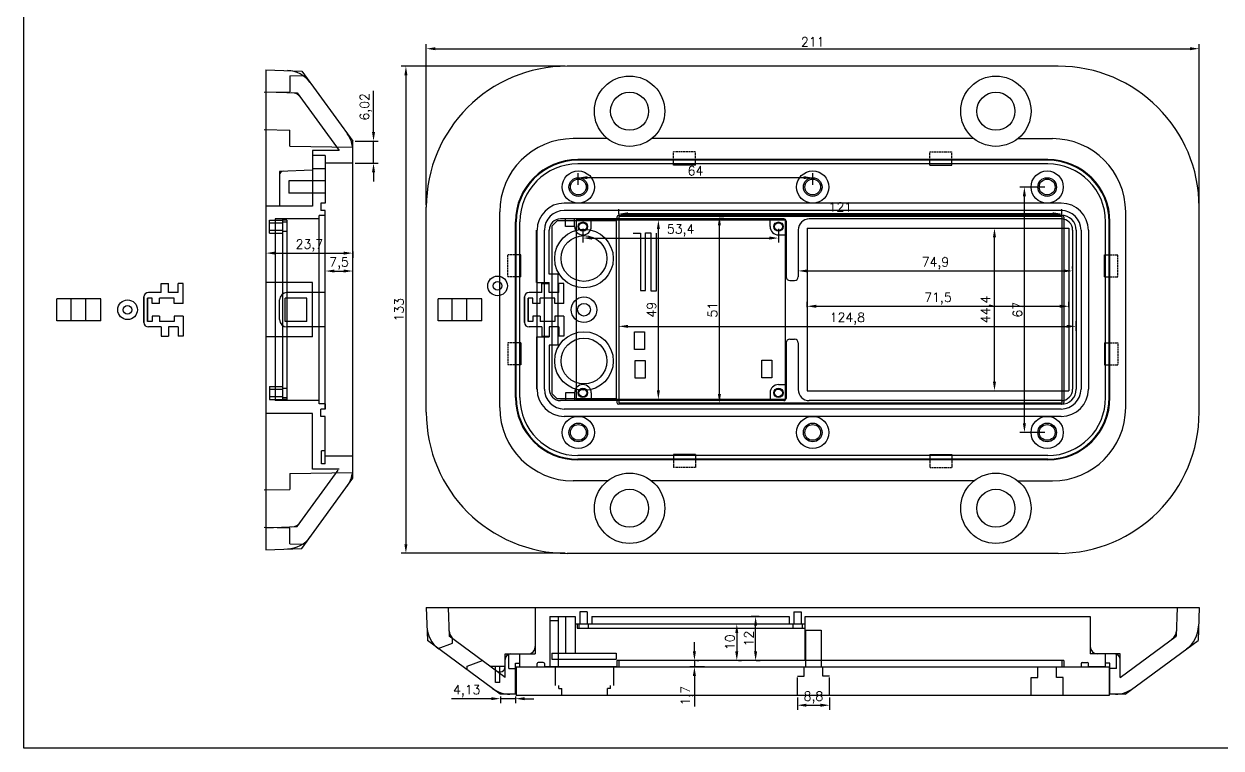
# Model space of a CAD drawing. Extents: x 98 to 714, y 67 to 1404.
# Drawn here: x 113.9 to 440.7, y 399.2 to 596.9 of the extents above; entities that cross this region are included whole.
import ezdxf

# ---------------------------------------------------------------- set-up
doc = ezdxf.new("R2010")
doc.units = 0
doc.layers.get('0').update_dxf_attribs({"linetype": 'CONTINUOUS'})
doc.layers.get('DEFPOINTS').update_dxf_attribs({"linetype": 'CONTINUOUS'})
doc.styles.get("Standard").update_dxf_attribs({"font": 'txt.shx', "bigfont": 'whgtxt.shx'})
doc.dimstyles.new('ISO-25', dxfattribs={"dimtxt": 2.5, "dimasz": 2.5, "dimexe": 1.25, "dimexo": 0.625, "dimtad": 1, "dimtxsty": 'STANDARD', "dimcen": 2.5, "dimazin": 3, "dimtfac": 1, "dimtmove": 0, "dimatfit": 3})

# ---------------------------------------------------------------- blocks, each defined once
blk = doc.blocks.new('*D19')
at = {"color": 0}
for p, q in [((287.44, 543.36), (288.34, 543.36)), ((287.09, 496.86), (287.09, 540.86)), ((287.44, 494.36), (288.34, 494.36))]:
    blk.add_line(p, q, dxfattribs=at)
for points in [[(286.68, 540.86), (287.51, 540.86), (287.09, 543.36)], [(286.68, 496.86), (287.51, 496.86), (287.09, 494.36)]]:
    blk.add_solid(points, dxfattribs=at)
at = {"layer": 'DEFPOINTS', "color": 0}
for p in [(286.81, 543.36), (287.09, 543.36), (286.81, 494.36)]:
    blk.add_point(p, dxfattribs=at)
at = {"color": 0, "insert": (285.22, 518.86), "char_height": 2.5, "attachment_point": 5, "rotation": 90}
blk.add_mtext('49', dxfattribs=at)
blk = doc.blocks.new('*D21')
at = {"color": 0}
for p, q in [((327.68, 519.55), (327.68, 521.05)), ((330.18, 519.8), (396.68, 519.8)), ((399.18, 519.55), (399.18, 521.05))]:
    blk.add_line(p, q, dxfattribs=at)
for points in [[(330.18, 520.22), (330.18, 519.39), (327.68, 519.8)], [(396.68, 520.22), (396.68, 519.39), (399.18, 519.8)]]:
    blk.add_solid(points, dxfattribs=at)
at = {"layer": 'DEFPOINTS', "color": 0}
for p in [(399.18, 519.8), (327.68, 518.93), (399.18, 518.93)]:
    blk.add_point(p, dxfattribs=at)
at = {"color": 0, "insert": (363.43, 521.89), "char_height": 2.5, "attachment_point": 5}
blk.add_mtext('71,5', dxfattribs=at)
blk = doc.blocks.new('*D22')
at = {"color": 0}
for p, q in [((379, 541.13), (380.09, 541.13)), ((378.84, 499.23), (378.84, 538.63)), ((379, 496.73), (380.09, 496.73))]:
    blk.add_line(p, q, dxfattribs=at)
for points in [[(378.43, 538.63), (379.26, 538.63), (378.84, 541.13)], [(378.43, 499.23), (379.26, 499.23), (378.84, 496.73)]]:
    blk.add_solid(points, dxfattribs=at)
at = {"layer": 'DEFPOINTS', "color": 0}
for p in [(378.38, 541.13), (378.84, 541.13), (378.38, 496.73)]:
    blk.add_point(p, dxfattribs=at)
at = {"color": 0, "insert": (376.76, 518.93), "char_height": 2.5, "attachment_point": 5, "rotation": 90}
blk.add_mtext('44,4', dxfattribs=at)
blk = doc.blocks.new('*D23')
at = {"color": 0}
for p, q in [((392.61, 552.36), (385.77, 552.36)), ((387.02, 487.86), (387.02, 549.86)), ((392.61, 485.36), (385.77, 485.36))]:
    blk.add_line(p, q, dxfattribs=at)
for points in [[(386.6, 549.86), (387.44, 549.86), (387.02, 552.36)], [(386.6, 487.86), (387.44, 487.86), (387.02, 485.36)]]:
    blk.add_solid(points, dxfattribs=at)
at = {"layer": 'DEFPOINTS', "color": 0}
for p in [(387.02, 552.36), (393.23, 552.36), (393.23, 485.36)]:
    blk.add_point(p, dxfattribs=at)
at = {"color": 0, "insert": (385.14, 518.86), "char_height": 2.5, "attachment_point": 5, "rotation": 90}
blk.add_mtext('67', dxfattribs=at)
blk = doc.blocks.new('*D24')
at = {"color": 0}
for p, q in [((266.48, 540.93), (266.48, 537.18)), ((319.88, 540.93), (319.88, 537.18)), ((268.98, 538.43), (317.38, 538.43))]:
    blk.add_line(p, q, dxfattribs=at)
for points in [[(268.98, 538.85), (268.98, 538.01), (266.48, 538.43)], [(317.38, 538.85), (317.38, 538.01), (319.88, 538.43)]]:
    blk.add_solid(points, dxfattribs=at)
at = {"layer": 'DEFPOINTS', "color": 0}
for p in [(266.48, 541.56), (319.88, 541.56), (319.88, 538.43)]:
    blk.add_point(p, dxfattribs=at)
at = {"color": 0, "insert": (293.18, 540.51), "char_height": 2.5, "attachment_point": 5}
blk.add_mtext('53,4', dxfattribs=at)
blk = doc.blocks.new('*D25')
at = {"color": 0}
for p, q in [((265.23, 552.98), (265.23, 556.17)), ((329.23, 552.98), (329.23, 556.17)), ((267.73, 554.92), (326.73, 554.92))]:
    blk.add_line(p, q, dxfattribs=at)
for points in [[(267.73, 555.34), (267.73, 554.51), (265.23, 554.92)], [(326.73, 555.34), (326.73, 554.51), (329.23, 554.92)]]:
    blk.add_solid(points, dxfattribs=at)
at = {"layer": 'DEFPOINTS', "color": 0}
for p in [(265.23, 552.36), (329.23, 554.92), (329.23, 552.36)]:
    blk.add_point(p, dxfattribs=at)
at = {"color": 0, "insert": (297.23, 556.8), "char_height": 2.5, "attachment_point": 5}
blk.add_mtext('64', dxfattribs=at)
blk = doc.blocks.new('*D26')
at = {"color": 0}
for p, q in [((327.78, 529.46), (397.68, 529.46)), ((400.18, 530.08), (400.18, 530.71)), ((325.28, 528.83), (325.28, 528.21))]:
    blk.add_line(p, q, dxfattribs=at)
for points in [[(327.78, 529.87), (327.78, 529.04), (325.28, 529.46)], [(397.68, 529.87), (397.68, 529.04), (400.18, 529.46)]]:
    blk.add_solid(points, dxfattribs=at)
at = {"layer": 'DEFPOINTS', "color": 0}
for p in [(325.28, 529.46), (400.18, 529.46), (400.18, 529.46)]:
    blk.add_point(p, dxfattribs=at)
at = {"color": 0, "insert": (362.73, 531.54), "char_height": 2.5, "attachment_point": 5}
blk.add_mtext('74,9', dxfattribs=at)
blk = doc.blocks.new('*D27')
at = {"color": 0}
for p, q in [((179.97, 534.75), (179.97, 533.07)), ((182.47, 534.32), (201.17, 534.32)), ((203.67, 534.75), (203.67, 533.07))]:
    blk.add_line(p, q, dxfattribs=at)
for points in [[(182.47, 534.73), (182.47, 533.9), (179.97, 534.32)], [(201.17, 534.73), (201.17, 533.9), (203.67, 534.32)]]:
    blk.add_solid(points, dxfattribs=at)
at = {"layer": 'DEFPOINTS', "color": 0}
for p in [(179.97, 535.37), (203.67, 535.37), (203.67, 534.32)]:
    blk.add_point(p, dxfattribs=at)
at = {"color": 0, "insert": (191.82, 536.4), "char_height": 2.5, "attachment_point": 5}
blk.add_mtext('23,7', dxfattribs=at)
blk = doc.blocks.new('*D28')
at = {"color": 0}
for p, q in [((196.17, 530.05), (196.17, 530.68)), ((203.67, 530.05), (203.67, 530.68)), ((198.67, 529.43), (201.17, 529.43))]:
    blk.add_line(p, q, dxfattribs=at)
for points in [[(198.67, 529.84), (198.67, 529.01), (196.17, 529.43)], [(201.17, 529.84), (201.17, 529.01), (203.67, 529.43)]]:
    blk.add_solid(points, dxfattribs=at)
at = {"layer": 'DEFPOINTS', "color": 0}
for p in [(196.17, 529.43), (203.67, 529.43), (203.67, 529.43)]:
    blk.add_point(p, dxfattribs=at)
at = {"color": 0, "insert": (199.92, 531.51), "char_height": 2.5, "attachment_point": 5}
blk.add_mtext('7,5', dxfattribs=at)
blk = doc.blocks.new('*D30')
at = {"color": 0}
for p, q in [((209.33, 567.38), (209.33, 578.63)), ((204.29, 564.88), (210.58, 564.88)), ((209.33, 558.86), (209.33, 564.88)), ((204.29, 558.86), (210.58, 558.86)), ((209.33, 556.36), (209.33, 553.86))]:
    blk.add_line(p, q, dxfattribs=at)
for points in [[(208.91, 567.38), (209.75, 567.38), (209.33, 564.88)], [(208.91, 556.36), (209.75, 556.36), (209.33, 558.86)]]:
    blk.add_solid(points, dxfattribs=at)
at = {"layer": 'DEFPOINTS', "color": 0}
for p in [(203.67, 564.88), (209.33, 564.88), (203.67, 558.86)]:
    blk.add_point(p, dxfattribs=at)
at = {"color": 0, "insert": (207.25, 574.25), "char_height": 2.5, "attachment_point": 5, "rotation": 90}
blk.add_mtext('6,02', dxfattribs=at)
blk = doc.blocks.new('*D31')
at = {"color": 0}
for p, q in [((309.01, 433.09), (309.75, 433.09)), ((308.5, 430.59), (308.5, 425.59)), ((309.01, 423.09), (309.75, 423.09))]:
    blk.add_line(p, q, dxfattribs=at)
for points in [[(308.08, 430.59), (308.91, 430.59), (308.5, 433.09)], [(308.08, 425.59), (308.91, 425.59), (308.5, 423.09)]]:
    blk.add_solid(points, dxfattribs=at)
at = {"layer": 'DEFPOINTS', "color": 0}
for p in [(308.38, 433.09), (308.38, 423.09), (308.5, 423.09)]:
    blk.add_point(p, dxfattribs=at)
at = {"color": 0, "insert": (306.62, 428.09), "char_height": 2.5, "attachment_point": 5, "rotation": 90}
blk.add_mtext('10', dxfattribs=at)
blk = doc.blocks.new('*D18')
at = {"color": 0}
for p, q in [((314.57, 435.09), (312.39, 435.09)), ((313.64, 425.59), (313.64, 432.59)), ((313.76, 423.09), (314.89, 423.09))]:
    blk.add_line(p, q, dxfattribs=at)
for points in [[(313.22, 432.59), (314.06, 432.59), (313.64, 435.09)], [(313.22, 425.59), (314.06, 425.59), (313.64, 423.09)]]:
    blk.add_solid(points, dxfattribs=at)
at = {"layer": 'DEFPOINTS', "color": 0}
for p in [(313.64, 435.09), (315.19, 435.09), (313.13, 423.09)]:
    blk.add_point(p, dxfattribs=at)
at = {"color": 0, "insert": (311.77, 429.09), "char_height": 2.5, "attachment_point": 5, "rotation": 90}
blk.add_mtext('12', dxfattribs=at)
blk = doc.blocks.new('*D32')
at = {"color": 0}
for p, q in [((223.73, 547.48), (223.73, 591.37)), ((226.23, 590.12), (432.23, 590.12)), ((434.73, 547.48), (434.73, 591.37))]:
    blk.add_line(p, q, dxfattribs=at)
for points in [[(226.23, 590.54), (226.23, 589.71), (223.73, 590.12)], [(432.23, 590.54), (432.23, 589.71), (434.73, 590.12)]]:
    blk.add_solid(points, dxfattribs=at)
at = {"layer": 'DEFPOINTS', "color": 0}
for p in [(434.73, 590.12), (223.73, 546.86), (434.73, 546.86)]:
    blk.add_point(p, dxfattribs=at)
at = {"color": 0, "insert": (329.23, 592), "char_height": 2.5, "attachment_point": 5}
blk.add_mtext('211', dxfattribs=at)
blk = doc.blocks.new('*D33')
at = {"color": 0}
for p, q in [((261.61, 585.36), (216.92, 585.36)), ((218.17, 582.86), (218.17, 454.86)), ((261.61, 452.36), (216.92, 452.36))]:
    blk.add_line(p, q, dxfattribs=at)
for points in [[(217.75, 582.86), (218.58, 582.86), (218.17, 585.36)], [(217.75, 454.86), (218.58, 454.86), (218.17, 452.36)]]:
    blk.add_solid(points, dxfattribs=at)
at = {"layer": 'DEFPOINTS', "color": 0}
for p in [(262.23, 585.36), (218.17, 452.36), (262.23, 452.36)]:
    blk.add_point(p, dxfattribs=at)
at = {"color": 0, "insert": (216.29, 518.86), "char_height": 2.5, "attachment_point": 5, "rotation": 90}
blk.add_mtext('133', dxfattribs=at)
blk = doc.blocks.new('*D34')
at = {"color": 0}
for p, q in [((276.28, 515.79), (276.28, 513.08)), ((278.78, 514.33), (398.58, 514.33)), ((401.08, 515.77), (401.08, 513.08))]:
    blk.add_line(p, q, dxfattribs=at)
for points in [[(278.78, 514.74), (278.78, 513.91), (276.28, 514.33)], [(398.58, 514.74), (398.58, 513.91), (401.08, 514.33)]]:
    blk.add_solid(points, dxfattribs=at)
at = {"layer": 'DEFPOINTS', "color": 0}
for p in [(276.28, 516.41), (401.08, 516.39), (401.08, 514.33)]:
    blk.add_point(p, dxfattribs=at)
at = {"color": 0, "insert": (338.68, 516.41), "char_height": 2.5, "attachment_point": 5}
blk.add_mtext('124,8', dxfattribs=at)
blk = doc.blocks.new('*D35')
at = {"color": 0}
for p, q in [((276.28, 544.98), (276.28, 546.3)), ((397.28, 544.98), (397.28, 546.3)), ((394.78, 545.05), (278.78, 545.05))]:
    blk.add_line(p, q, dxfattribs=at)
for points in [[(278.78, 545.46), (278.78, 544.63), (276.28, 545.05)], [(394.78, 545.46), (394.78, 544.63), (397.28, 545.05)]]:
    blk.add_solid(points, dxfattribs=at)
at = {"layer": 'DEFPOINTS', "color": 0}
for p in [(276.28, 545.05), (276.28, 544.36), (397.28, 544.36)]:
    blk.add_point(p, dxfattribs=at)
at = {"color": 0, "insert": (336.78, 546.92), "char_height": 2.5, "attachment_point": 5}
blk.add_mtext('121', dxfattribs=at)
blk = doc.blocks.new('*D36')
at = {"color": 0}
for p, q in [((303.95, 544.36), (305, 544.36)), ((303.75, 495.86), (303.75, 541.86)), ((303.95, 493.36), (305, 493.36))]:
    blk.add_line(p, q, dxfattribs=at)
for points in [[(303.34, 541.86), (304.17, 541.86), (303.75, 544.36)], [(303.34, 495.86), (304.17, 495.86), (303.75, 493.36)]]:
    blk.add_solid(points, dxfattribs=at)
at = {"layer": 'DEFPOINTS', "color": 0}
for p in [(303.32, 544.36), (303.75, 544.36), (303.32, 493.36)]:
    blk.add_point(p, dxfattribs=at)
at = {"color": 0, "insert": (301.88, 518.86), "char_height": 2.5, "attachment_point": 5, "rotation": 90}
blk.add_mtext('51', dxfattribs=at)
blk = doc.blocks.new('*D40')
at = {"color": 0}
for p, q in [((296.93, 425.59), (296.93, 428.09)), ((296.93, 423.09), (296.93, 421.39)), ((297.55, 423.09), (298.18, 423.09)), ((299.72, 421.39), (295.68, 421.39)), ((296.93, 418.89), (296.93, 410.55))]:
    blk.add_line(p, q, dxfattribs=at)
for points in [[(296.51, 425.59), (297.34, 425.59), (296.93, 423.09)], [(296.51, 418.89), (297.34, 418.89), (296.93, 421.39)]]:
    blk.add_solid(points, dxfattribs=at)
at = {"layer": 'DEFPOINTS', "color": 0}
for p in [(296.93, 423.09), (296.93, 421.39), (300.35, 421.39)]:
    blk.add_point(p, dxfattribs=at)
at = {"color": 0, "insert": (294.84, 413.47), "char_height": 2.5, "attachment_point": 5, "rotation": 90}
blk.add_mtext('1,7', dxfattribs=at)
blk = doc.blocks.new('*D43')
at = {"color": 0}
for p, q in [((325.03, 412.96), (325.03, 409.64)), ((333.83, 412.96), (333.83, 409.64)), ((327.53, 410.89), (331.33, 410.89))]:
    blk.add_line(p, q, dxfattribs=at)
for points in [[(327.53, 411.31), (327.53, 410.48), (325.03, 410.89)], [(331.33, 411.31), (331.33, 410.48), (333.83, 410.89)]]:
    blk.add_solid(points, dxfattribs=at)
at = {"layer": 'DEFPOINTS', "color": 0}
for p in [(325.03, 413.59), (333.83, 413.59), (333.83, 410.89)]:
    blk.add_point(p, dxfattribs=at)
at = {"color": 0, "insert": (329.43, 412.98), "char_height": 2.5, "attachment_point": 5}
blk.add_mtext('8,8', dxfattribs=at)
blk = doc.blocks.new('*D41')
at = {"color": 0}
for p, q in [((241.45, 412.68), (230.61, 412.68)), ((243.95, 413.26), (243.95, 411.43)), ((248.08, 412.68), (243.95, 412.68)), ((248.08, 413.26), (248.08, 411.43)), ((250.58, 412.68), (253.08, 412.68))]:
    blk.add_line(p, q, dxfattribs=at)
for points in [[(241.45, 413.09), (241.45, 412.26), (243.95, 412.68)], [(250.58, 413.09), (250.58, 412.26), (248.08, 412.68)]]:
    blk.add_solid(points, dxfattribs=at)
at = {"layer": 'DEFPOINTS', "color": 0}
for p in [(243.95, 413.89), (243.95, 412.68), (248.08, 413.89)]:
    blk.add_point(p, dxfattribs=at)
at = {"color": 0, "insert": (234.78, 414.76), "char_height": 2.5, "attachment_point": 5}
blk.add_mtext('4,13', dxfattribs=at)

msp = doc.modelspace()

# ---------------------------------------------------------------- linework, layer by layer
for p, q in [((396.232, 585.359), (262.231, 585.359)), ((179.967, 584.359), (179.967, 453.359)), ((179.967, 584.359), (189.75, 584.017)), ((189.75, 584.017), (203.667, 564.879)), ((179.967, 578.357), (188.52, 578.058)), ((188.52, 578.058), (199.935, 562.359)), ((273.232, 565.565), (263.796, 565.565)), ((373.232, 565.565), (285.231, 565.565)), ((385.231, 565.565), (394.667, 565.565)), ((199.935, 562.359), (192.667, 562.359)), ((192.667, 562.359), (192.667, 547.159)), ((203.667, 472.839), (203.667, 564.879)), ((196.167, 560.958), (192.667, 560.958)), ((196.167, 560.958), (196.167, 547.959)), ((203.667, 558.859), (196.167, 558.859)), ((393.382, 559.859), (265.081, 559.859)), ((291.231, 561.765), (291.231, 561.958)), ((291.491, 561.958), (291.231, 561.958)), ((291.231, 561.449), (291.231, 561.642)), ((291.231, 561.145), (291.231, 561.338)), ((291.231, 560.819), (291.231, 561.012)), ((291.231, 560.503), (291.231, 560.696)), ((291.231, 560.2), (291.231, 560.392)), ((291.231, 559.907), (291.231, 560.099)), ((291.231, 558.359), (291.231, 559.859)), ((291.813, 561.958), (291.633, 561.958)), ((292.134, 561.958), (291.955, 561.958)), ((292.439, 561.958), (292.259, 561.958)), ((292.76, 561.958), (292.581, 561.958)), ((293.082, 561.958), (292.903, 561.958)), ((293.375, 561.958), (293.195, 561.958)), ((293.696, 561.958), (293.517, 561.958)), ((294.018, 561.958), (293.839, 561.958)), ((294.322, 561.958), (294.143, 561.958)), ((294.644, 561.958), (294.465, 561.958)), ((294.937, 561.958), (294.757, 561.958)), ((295.258, 561.958), (295.079, 561.958)), ((295.58, 561.958), (295.401, 561.958)), ((295.884, 561.958), (295.705, 561.958)), ((296.206, 561.958), (296.027, 561.958)), ((296.528, 561.958), (296.349, 561.958)), ((296.832, 561.958), (296.653, 561.958)), ((297.154, 561.958), (296.975, 561.958)), ((297.231, 561.765), (297.231, 561.958)), ((297.231, 561.449), (297.231, 561.642)), ((297.231, 561.145), (297.231, 561.338)), ((297.231, 560.819), (297.231, 561.012)), ((297.231, 560.503), (297.231, 560.696)), ((297.231, 560.2), (297.231, 560.392)), ((297.231, 559.907), (297.231, 560.099)), ((297.231, 558.359), (297.231, 559.859)), ((361.231, 561.765), (361.231, 561.958)), ((361.231, 561.449), (361.231, 561.642)), ((361.231, 561.145), (361.231, 561.338)), ((361.231, 560.819), (361.231, 561.012)), ((361.231, 560.503), (361.231, 560.696)), ((361.231, 560.2), (361.231, 560.392)), ((361.231, 559.907), (361.231, 560.099)), ((361.231, 558.359), (361.231, 559.859)), ((361.309, 561.958), (361.488, 561.958)), ((361.631, 561.958), (361.81, 561.958)), ((361.935, 561.958), (362.114, 561.958)), ((362.257, 561.958), (362.436, 561.958)), ((362.579, 561.958), (362.758, 561.958)), ((362.883, 561.958), (363.062, 561.958)), ((363.205, 561.958), (363.384, 561.958)), ((363.526, 561.958), (363.706, 561.958)), ((363.819, 561.958), (363.998, 561.958)), ((364.141, 561.958), (364.32, 561.958)), ((364.445, 561.958), (364.624, 561.958)), ((364.767, 561.958), (364.946, 561.958)), ((365.088, 561.958), (365.268, 561.958)), ((365.381, 561.958), (365.56, 561.958)), ((365.703, 561.958), (365.882, 561.958)), ((366.024, 561.958), (366.204, 561.958)), ((366.329, 561.958), (366.508, 561.958)), ((366.65, 561.958), (366.83, 561.958)), ((366.972, 561.958), (367.151, 561.958)), ((367.231, 561.765), (367.231, 561.958)), ((367.231, 561.449), (367.231, 561.642)), ((367.231, 561.145), (367.231, 561.338)), ((367.231, 560.819), (367.231, 561.012)), ((367.231, 560.503), (367.231, 560.696)), ((367.231, 560.2), (367.231, 560.392)), ((367.231, 559.907), (367.231, 560.099)), ((367.231, 558.359), (367.231, 559.859)), ((196.167, 557.359), (192.667, 557.359)), ((393.382, 558.659), (265.081, 558.659)), ((297.231, 558.359), (291.231, 558.359)), ((361.231, 558.359), (367.231, 558.359)), ((192.667, 547.159), (179.967, 547.159)), ((196.167, 547.959), (194.967, 547.959)), ((194.967, 547.959), (194.967, 545.959)), ((196.167, 545.959), (194.967, 545.959)), ((196.167, 491.759), (196.167, 545.959)), ((196.167, 544.559), (196.167, 545.959)), ((223.731, 490.859), (223.731, 546.859)), ((434.732, 490.859), (434.732, 546.859)), ((180.967, 539.789), (180.967, 543.329)), ((180.967, 543.329), (184.467, 543.329)), ((180.967, 542.559), (184.467, 542.559)), ((182.467, 543.659), (182.467, 494.059)), ((194.467, 543.659), (182.467, 543.659)), ((184.467, 543.659), (184.467, 494.059)), ((185.667, 543.359), (184.467, 543.359)), ((184.467, 542.819), (185.667, 542.819)), ((185.667, 543.359), (185.667, 494.359)), ((196.167, 544.559), (194.467, 544.559)), ((243.796, 492.153), (243.796, 545.565)), ((248.081, 494.859), (248.081, 542.859)), ((249.281, 494.859), (249.281, 542.859)), ((321.381, 543.659), (260.381, 543.659)), ((275.781, 544.159), (275.781, 543.659)), ((397.282, 544.659), (276.281, 544.659)), ((321.981, 543.059), (321.981, 527.829)), ((397.082, 543.659), (328.281, 543.659)), ((397.782, 544.159), (397.782, 493.559)), ((409.182, 494.859), (409.182, 542.859)), ((410.382, 494.859), (410.382, 542.859)), ((414.667, 492.153), (414.667, 545.565)), ((180.967, 540.559), (184.467, 540.559)), ((180.967, 539.789), (184.467, 539.789)), ((184.467, 540.299), (185.667, 540.299)), ((253.781, 526.259), (253.781, 540.559)), ((257.281, 528.559), (257.281, 540.559)), ((280.229, 539.779), (282.174, 539.779)), ((282.174, 539.779), (282.174, 524.1)), ((283.617, 524.1), (283.617, 539.841)), ((283.617, 539.841), (284.997, 539.841)), ((284.997, 539.841), (284.997, 524.037)), ((286.566, 524.037), (286.566, 539.779)), ((325.281, 540.659), (325.281, 527.829)), ((327.682, 541.129), (327.682, 496.729)), ((327.682, 541.129), (399.182, 541.129)), ((399.182, 541.129), (399.182, 496.729)), ((400.182, 540.559), (400.182, 497.159)), ((401.182, 540.559), (401.182, 497.159)), ((246.175, 533.86), (245.982, 533.86)), ((245.982, 533.6), (245.982, 533.779)), ((245.982, 533.278), (245.982, 533.458)), ((245.982, 532.957), (245.982, 533.136)), ((245.982, 532.652), (245.982, 532.832)), ((246.491, 533.86), (246.298, 533.86)), ((246.794, 533.86), (246.602, 533.86)), ((247.121, 533.86), (246.928, 533.86)), ((247.437, 533.86), (247.244, 533.86)), ((247.74, 533.86), (247.548, 533.86)), ((248.033, 533.86), (247.841, 533.86)), ((249.581, 533.86), (248.081, 533.86)), ((249.581, 527.86), (249.581, 533.86)), ((408.882, 527.86), (408.882, 533.86)), ((408.882, 533.86), (410.382, 533.86)), ((410.43, 533.86), (410.622, 533.86)), ((410.723, 533.86), (410.915, 533.86)), ((411.026, 533.86), (411.219, 533.86)), ((411.342, 533.86), (411.535, 533.86)), ((411.668, 533.86), (411.861, 533.86)), ((411.972, 533.86), (412.165, 533.86)), ((412.288, 533.86), (412.481, 533.86)), ((412.481, 533.6), (412.481, 533.779)), ((412.481, 533.278), (412.481, 533.458)), ((412.481, 532.957), (412.481, 533.136)), ((412.481, 532.652), (412.481, 532.832)), ((245.982, 532.331), (245.982, 532.51)), ((245.982, 532.009), (245.982, 532.188)), ((245.982, 531.716), (245.982, 531.896)), ((245.982, 531.395), (245.982, 531.574)), ((245.982, 531.073), (245.982, 531.252)), ((245.982, 530.769), (245.982, 530.948)), ((245.982, 530.447), (245.982, 530.626)), ((245.982, 530.154), (245.982, 530.334)), ((245.982, 529.833), (245.982, 530.012)), ((245.982, 529.511), (245.982, 529.69)), ((412.481, 532.331), (412.481, 532.51)), ((412.481, 532.009), (412.481, 532.188)), ((412.481, 531.716), (412.481, 531.896)), ((412.481, 531.395), (412.481, 531.574)), ((412.481, 531.073), (412.481, 531.252)), ((412.481, 530.769), (412.481, 530.948)), ((412.481, 530.447), (412.481, 530.626)), ((412.481, 530.154), (412.481, 530.334)), ((412.481, 529.833), (412.481, 530.012)), ((412.481, 529.511), (412.481, 529.69)), ((192.667, 526.259), (179.967, 526.259)), ((192.667, 511.459), (192.667, 526.259)), ((245.982, 529.207), (245.982, 529.386)), ((245.982, 528.885), (245.982, 529.064)), ((245.982, 528.563), (245.982, 528.742)), ((245.982, 528.259), (245.982, 528.438)), ((245.982, 527.937), (245.982, 528.116)), ((246.175, 527.86), (245.982, 527.86)), ((246.491, 527.86), (246.298, 527.86)), ((246.794, 527.86), (246.602, 527.86)), ((247.121, 527.86), (246.928, 527.86)), ((247.437, 527.86), (247.244, 527.86)), ((247.74, 527.86), (247.548, 527.86)), ((248.033, 527.86), (247.841, 527.86)), ((249.581, 527.86), (248.081, 527.86)), ((253.781, 526.259), (257.281, 526.259)), ((257.281, 523.559), (257.281, 526.259)), ((322.981, 526.829), (324.281, 526.829)), ((408.882, 527.86), (410.382, 527.86)), ((410.43, 527.86), (410.622, 527.86)), ((410.723, 527.86), (410.915, 527.86)), ((411.026, 527.86), (411.219, 527.86)), ((411.342, 527.86), (411.535, 527.86)), ((411.668, 527.86), (411.861, 527.86)), ((411.972, 527.86), (412.165, 527.86)), ((412.288, 527.86), (412.481, 527.86)), ((412.481, 529.207), (412.481, 529.386)), ((412.481, 528.885), (412.481, 529.064)), ((412.481, 528.563), (412.481, 528.742)), ((412.481, 528.259), (412.481, 528.438)), ((412.481, 527.937), (412.481, 528.116)), ((151.364, 526.059), (153.364, 526.059)), ((153.364, 523.559), (153.364, 526.059)), ((255.281, 526.059), (257.281, 526.059)), ((282.174, 524.1), (283.617, 524.1)), ((284.997, 524.037), (286.566, 524.037)), ((150.864, 520.609), (148.864, 520.609)), ((157.364, 520.609), (154.864, 520.609)), ((254.781, 520.609), (252.781, 520.609)), ((261.281, 520.609), (258.781, 520.609)), ((150.864, 517.109), (148.864, 517.109)), ((157.364, 517.109), (154.864, 517.109)), ((254.781, 517.109), (252.781, 517.109)), ((261.281, 517.109), (258.781, 517.109)), ((153.364, 514.159), (153.364, 511.659)), ((257.281, 514.159), (257.281, 511.459)), ((151.364, 511.659), (153.364, 511.659)), ((192.667, 511.459), (179.967, 511.459)), ((246.175, 509.858), (245.982, 509.858)), ((246.491, 509.858), (246.298, 509.858)), ((246.794, 509.858), (246.602, 509.858)), ((247.121, 509.858), (246.928, 509.858)), ((247.437, 509.858), (247.244, 509.858)), ((247.74, 509.858), (247.548, 509.858)), ((248.033, 509.858), (247.841, 509.858)), ((249.581, 509.858), (248.081, 509.858)), ((249.581, 509.858), (249.581, 503.858)), ((253.781, 511.459), (253.781, 497.159)), ((253.781, 511.459), (257.281, 511.459)), ((255.281, 511.659), (257.281, 511.659)), ((322.981, 510.829), (324.281, 510.829)), ((408.882, 509.858), (408.882, 503.858)), ((408.882, 509.858), (410.382, 509.858)), ((410.43, 509.858), (410.622, 509.858)), ((410.723, 509.858), (410.915, 509.858)), ((411.026, 509.858), (411.219, 509.858)), ((411.342, 509.858), (411.535, 509.858)), ((411.668, 509.858), (411.861, 509.858)), ((411.972, 509.858), (412.165, 509.858)), ((412.288, 509.858), (412.481, 509.858)), ((245.982, 509.781), (245.982, 509.601)), ((245.982, 509.459), (245.982, 509.28)), ((245.982, 509.155), (245.982, 508.976)), ((245.982, 508.833), (245.982, 508.654)), ((245.982, 508.511), (245.982, 508.332)), ((245.982, 508.207), (245.982, 508.028)), ((245.982, 507.885), (245.982, 507.706)), ((245.982, 507.564), (245.982, 507.384)), ((245.982, 507.271), (245.982, 507.092)), ((245.982, 506.949), (245.982, 506.77)), ((245.982, 506.645), (245.982, 506.466)), ((257.281, 509.159), (257.281, 497.159)), ((321.981, 509.829), (321.981, 494.659)), ((325.281, 509.829), (325.281, 497.059)), ((412.481, 509.781), (412.481, 509.601)), ((412.481, 509.459), (412.481, 509.28)), ((412.481, 509.155), (412.481, 508.976)), ((412.481, 508.833), (412.481, 508.654)), ((412.481, 508.511), (412.481, 508.332)), ((412.481, 508.207), (412.481, 508.028)), ((412.481, 507.885), (412.481, 507.706)), ((412.481, 507.564), (412.481, 507.384)), ((412.481, 507.271), (412.481, 507.092)), ((412.481, 506.949), (412.481, 506.77)), ((412.481, 506.645), (412.481, 506.466)), ((245.982, 506.323), (245.982, 506.144)), ((245.982, 506.002), (245.982, 505.822)), ((245.982, 505.709), (245.982, 505.53)), ((245.982, 505.387), (245.982, 505.208)), ((245.982, 505.066), (245.982, 504.886)), ((245.982, 504.761), (245.982, 504.582)), ((245.982, 504.44), (245.982, 504.26)), ((245.982, 504.118), (245.982, 503.938)), ((246.175, 503.858), (245.982, 503.858)), ((246.491, 503.858), (246.298, 503.858)), ((246.794, 503.858), (246.602, 503.858)), ((247.121, 503.858), (246.928, 503.858)), ((247.437, 503.858), (247.244, 503.858)), ((247.74, 503.858), (247.548, 503.858)), ((248.033, 503.858), (247.841, 503.858)), ((249.581, 503.858), (248.081, 503.858)), ((408.882, 503.858), (410.382, 503.858)), ((410.43, 503.858), (410.622, 503.858)), ((410.723, 503.858), (410.915, 503.858)), ((411.026, 503.858), (411.219, 503.858)), ((411.342, 503.858), (411.535, 503.858)), ((411.668, 503.858), (411.861, 503.858)), ((411.972, 503.858), (412.165, 503.858)), ((412.288, 503.858), (412.481, 503.858)), ((412.481, 506.323), (412.481, 506.144)), ((412.481, 506.002), (412.481, 505.822)), ((412.481, 505.709), (412.481, 505.53)), ((412.481, 505.387), (412.481, 505.208)), ((412.481, 505.066), (412.481, 504.886)), ((412.481, 504.761), (412.481, 504.582)), ((412.481, 504.44), (412.481, 504.26)), ((412.481, 504.118), (412.481, 503.938)), ((180.967, 497.929), (180.967, 494.389)), ((180.967, 497.929), (184.467, 497.929)), ((180.967, 497.159), (184.467, 497.159)), ((184.467, 497.419), (185.667, 497.419)), ((180.967, 495.159), (184.467, 495.159)), ((180.967, 494.389), (184.467, 494.389)), ((194.467, 494.059), (182.467, 494.059)), ((184.467, 494.899), (185.667, 494.899)), ((185.667, 494.359), (184.467, 494.359)), ((321.381, 494.059), (260.381, 494.059)), ((275.781, 494.059), (275.781, 493.559)), ((327.682, 496.729), (399.182, 496.729)), ((397.082, 494.059), (328.281, 494.059)), ((192.667, 490.559), (179.967, 490.559)), ((192.667, 475.359), (192.667, 490.559)), ((196.167, 493.159), (194.467, 493.159)), ((196.167, 491.759), (194.967, 491.759)), ((194.967, 489.759), (194.967, 491.759)), ((196.167, 493.159), (196.167, 491.759)), ((397.282, 493.059), (276.281, 493.059)), ((196.167, 489.759), (194.967, 489.759)), ((196.167, 476.76), (196.167, 489.759)), ((196.167, 480.359), (195.167, 480.359)), ((195.167, 476.76), (195.167, 480.359)), ((203.667, 478.859), (196.167, 478.859)), ((393.382, 479.059), (265.081, 479.059)), ((393.382, 477.859), (265.081, 477.859)), ((297.231, 479.359), (291.231, 479.359)), ((291.231, 479.359), (291.231, 477.859)), ((291.231, 477.811), (291.231, 477.619)), ((291.231, 477.518), (291.231, 477.326)), ((291.231, 477.215), (291.231, 477.022)), ((297.231, 479.359), (297.231, 477.859)), ((297.231, 477.811), (297.231, 477.619)), ((297.231, 477.518), (297.231, 477.326)), ((297.231, 477.215), (297.231, 477.022)), ((361.231, 479.359), (367.231, 479.359)), ((361.231, 479.359), (361.231, 477.859)), ((361.231, 477.811), (361.231, 477.619)), ((361.231, 477.518), (361.231, 477.326)), ((361.231, 477.215), (361.231, 477.022)), ((367.231, 479.359), (367.231, 477.859)), ((367.231, 477.811), (367.231, 477.619)), ((367.231, 477.518), (367.231, 477.326)), ((367.231, 477.215), (367.231, 477.022)), ((188.52, 459.66), (199.703, 475.04)), ((199.935, 475.359), (192.667, 475.359)), ((196.167, 476.76), (195.167, 476.76)), ((291.231, 476.899), (291.231, 476.706)), ((291.231, 476.573), (291.231, 476.38)), ((291.231, 476.269), (291.231, 476.076)), ((291.231, 475.953), (291.231, 475.76)), ((291.491, 475.76), (291.231, 475.76)), ((291.813, 475.76), (291.633, 475.76)), ((292.134, 475.76), (291.955, 475.76)), ((292.439, 475.76), (292.259, 475.76)), ((292.76, 475.76), (292.581, 475.76)), ((293.082, 475.76), (292.903, 475.76)), ((293.375, 475.76), (293.195, 475.76)), ((293.696, 475.76), (293.517, 475.76)), ((294.018, 475.76), (293.839, 475.76)), ((294.322, 475.76), (294.143, 475.76)), ((294.644, 475.76), (294.465, 475.76)), ((294.937, 475.76), (294.757, 475.76)), ((295.258, 475.76), (295.079, 475.76)), ((295.58, 475.76), (295.401, 475.76)), ((295.884, 475.76), (295.705, 475.76)), ((296.206, 475.76), (296.027, 475.76)), ((296.528, 475.76), (296.349, 475.76)), ((296.832, 475.76), (296.653, 475.76)), ((297.154, 475.76), (296.975, 475.76)), ((297.231, 476.899), (297.231, 476.706)), ((297.231, 476.573), (297.231, 476.38)), ((297.231, 476.269), (297.231, 476.076)), ((297.231, 475.953), (297.231, 475.76)), ((361.231, 476.899), (361.231, 476.706)), ((361.231, 476.573), (361.231, 476.38)), ((361.231, 476.269), (361.231, 476.076)), ((361.231, 475.953), (361.231, 475.76)), ((361.309, 475.76), (361.488, 475.76)), ((361.631, 475.76), (361.81, 475.76)), ((361.935, 475.76), (362.114, 475.76)), ((362.257, 475.76), (362.436, 475.76)), ((362.579, 475.76), (362.758, 475.76)), ((362.883, 475.76), (363.062, 475.76)), ((363.205, 475.76), (363.384, 475.76)), ((363.526, 475.76), (363.706, 475.76)), ((363.819, 475.76), (363.998, 475.76)), ((364.141, 475.76), (364.32, 475.76)), ((364.445, 475.76), (364.624, 475.76)), ((364.767, 475.76), (364.946, 475.76)), ((365.088, 475.76), (365.268, 475.76)), ((365.381, 475.76), (365.56, 475.76)), ((365.703, 475.76), (365.882, 475.76)), ((366.024, 475.76), (366.204, 475.76)), ((366.329, 475.76), (366.508, 475.76)), ((366.65, 475.76), (366.83, 475.76)), ((366.972, 475.76), (367.151, 475.76)), ((367.231, 476.899), (367.231, 476.706)), ((367.231, 476.573), (367.231, 476.38)), ((367.231, 476.269), (367.231, 476.076)), ((367.231, 475.953), (367.231, 475.76)), ((189.75, 453.701), (203.667, 472.839)), ((273.232, 472.153), (263.796, 472.153)), ((373.232, 472.153), (285.231, 472.153)), ((385.065, 472.153), (394.667, 472.153)), ((385.231, 472.153), (394.667, 472.153)), ((179.967, 459.361), (188.52, 459.66)), ((179.967, 453.359), (189.75, 453.701)), ((396.232, 452.359), (262.231, 452.359)), ((223.731, 437.588), (434.732, 437.588)), ((223.731, 437.588), (224.046, 428.571)), ((229.733, 437.588), (230.006, 429.765)), ((253.478, 437.588), (253.478, 424.888)), ((257.478, 435.088), (257.478, 421.388)), ((257.478, 435.088), (264.408, 435.088)), ((268.948, 435.088), (322.808, 435.088)), ((327.179, 423.088), (327.179, 435.088)), ((327.179, 435.088), (404.985, 435.088)), ((404.985, 435.088), (404.985, 424.888)), ((428.73, 437.588), (428.456, 429.765)), ((434.732, 437.588), (434.417, 428.571)), ((243.946, 413.888), (224.046, 428.571)), ((245.278, 418.497), (230.006, 429.765)), ((327.279, 431.388), (327.279, 421.388)), ((327.279, 431.388), (331.579, 431.388)), ((331.579, 431.388), (331.579, 421.388)), ((413.185, 418.497), (428.456, 429.765)), ((414.517, 413.888), (434.417, 428.571)), ((245.278, 418.497), (245.278, 424.888)), ((245.278, 424.888), (253.478, 424.888)), ((249.278, 421.388), (249.278, 424.888)), ((413.185, 424.888), (404.985, 424.888)), ((409.185, 421.388), (409.185, 424.888)), ((413.185, 418.497), (413.185, 424.888)), ((246.278, 420.888), (246.278, 424.802)), ((248.081, 422.388), (249.278, 422.388)), ((248.081, 413.888), (248.081, 422.388)), ((275.781, 423.088), (275.781, 421.388)), ((397.282, 423.088), (397.282, 421.388)), ((397.782, 423.088), (397.782, 421.388)), ((410.382, 422.388), (409.185, 422.388)), ((410.382, 413.888), (410.382, 422.388)), ((412.185, 420.888), (412.185, 424.802)), ((246.278, 420.888), (248.081, 420.888)), ((248.281, 421.288), (248.281, 413.588)), ((410.182, 421.288), (248.281, 421.288)), ((249.278, 421.388), (253.981, 421.388)), ((275.781, 421.388), (255.981, 421.388)), ((397.782, 421.388), (402.482, 421.388)), ((409.185, 421.388), (404.482, 421.388)), ((410.182, 421.288), (410.182, 413.588)), ((412.185, 420.888), (410.382, 420.888)), ((248.081, 413.888), (243.946, 413.888)), ((410.182, 413.588), (248.281, 413.588)), ((414.517, 413.888), (410.382, 413.888))]:
    msp.add_line(p, q)
at = {"color": 6}
for p, q in [((186.467, 582.755), (190.616, 582.827)), ((186.467, 582.755), (186.467, 578.381)), ((179.467, 578.259), (186.467, 578.381)), ((179.467, 568.051), (186.467, 567.929)), ((186.467, 563.555), (186.467, 567.929)), ((186.467, 563.555), (203.667, 563.255)), ((261.711, 541.559), (261.711, 543.659)), ((264.211, 541.559), (261.711, 541.559)), ((259.781, 528.559), (257.281, 528.559)), ((259.781, 509.159), (259.781, 528.559)), ((155.964, 523.559), (155.964, 526.059)), ((157.364, 526.059), (155.964, 526.059)), ((157.364, 520.609), (157.364, 526.059)), ((259.881, 523.559), (259.881, 526.059)), ((261.281, 526.059), (259.881, 526.059)), ((261.281, 520.609), (261.281, 526.059)), ((157.364, 517.109), (157.364, 511.659)), ((261.281, 517.109), (261.281, 511.659)), ((155.964, 514.159), (155.964, 511.659)), ((259.881, 514.159), (259.881, 511.659)), ((157.364, 511.659), (155.964, 511.659)), ((261.281, 511.659), (259.881, 511.659)), ((259.781, 509.159), (257.281, 509.159)), ((264.211, 496.159), (261.711, 496.159)), ((261.711, 496.159), (261.711, 494.059)), ((186.467, 474.163), (203.667, 474.463)), ((186.467, 474.163), (186.467, 469.789)), ((179.467, 469.667), (186.467, 469.789)), ((179.467, 459.459), (186.467, 459.337)), ((186.467, 454.963), (186.467, 459.337)), ((186.467, 454.963), (190.616, 454.891)), ((259.781, 435.088), (259.781, 421.388)), ((261.711, 435.088), (261.711, 425.088)), ((264.408, 435.088), (264.408, 425.088))]:
    msp.add_line(p, q, dxfattribs=at)
at = {"color": 3}
for p, q in [((393.382, 559.659), (265.081, 559.659)), ((397.082, 547.959), (261.381, 547.959)), ((397.082, 545.959), (261.381, 545.959)), ((248.281, 494.859), (248.281, 542.859)), ((264.211, 541.559), (264.211, 543.659)), ((321.681, 543.359), (264.681, 543.359)), ((264.681, 543.359), (264.681, 494.359)), ((268.751, 541.559), (268.751, 543.659)), ((317.611, 541.559), (317.611, 543.659)), ((321.681, 543.359), (321.681, 494.359)), ((410.182, 494.859), (410.182, 542.859)), ((253.981, 497.159), (253.981, 540.559)), ((255.981, 497.159), (255.981, 540.559)), ((319.881, 539.289), (321.981, 539.289)), ((402.482, 540.559), (402.482, 497.159)), ((404.482, 540.559), (404.482, 497.159)), ((319.881, 498.429), (321.981, 498.429)), ((264.211, 496.159), (264.211, 494.059)), ((321.681, 494.359), (264.681, 494.359)), ((268.751, 496.159), (268.751, 494.059)), ((317.611, 496.159), (317.611, 494.059)), ((397.082, 491.759), (261.381, 491.759)), ((397.082, 489.759), (261.381, 489.759)), ((393.382, 478.059), (265.081, 478.059)), ((267.678, 436.388), (265.678, 436.388)), ((265.678, 436.388), (265.678, 433.088)), ((267.678, 436.388), (267.678, 433.088)), ((268.948, 435.088), (268.948, 433.088)), ((322.808, 435.088), (322.808, 433.088)), ((324.078, 436.388), (326.078, 436.388)), ((324.078, 436.388), (324.078, 433.088)), ((326.078, 436.388), (326.078, 433.088)), ((264.408, 433.088), (327.179, 433.088)), ((264.878, 433.088), (264.878, 431.888)), ((264.878, 431.888), (327.179, 431.888)), ((265.418, 433.088), (265.418, 431.888)), ((267.938, 433.088), (267.938, 431.888)), ((323.818, 433.088), (323.818, 431.888)), ((326.338, 433.088), (326.338, 431.888)), ((253.981, 421.388), (253.981, 422.288)), ((255.681, 422.588), (254.281, 422.588)), ((255.981, 422.288), (255.981, 421.388)), ((402.482, 422.288), (402.482, 421.388)), ((402.782, 422.588), (404.182, 422.588)), ((404.482, 421.388), (404.482, 422.288))]:
    msp.add_line(p, q, dxfattribs=at)
at = {"color": 1}
for p, q in [((192.667, 556.936), (183.667, 556.622)), ((183.667, 556.622), (183.667, 547.159)), ((196.167, 554.009), (186.167, 554.009)), ((186.167, 554.009), (186.167, 550.709)), ((196.167, 550.709), (186.167, 550.709)), ((194.467, 493.159), (194.467, 544.559)), ((397.282, 544.359), (276.281, 544.359)), ((276.281, 544.359), (276.281, 493.359)), ((397.282, 544.359), (397.282, 493.359)), ((397.282, 493.359), (276.281, 493.359)), ((397.782, 423.088), (275.781, 423.088)), ((276.281, 423.088), (276.281, 421.388)), ((276.281, 421.388), (397.282, 421.388)), ((388.831, 413.588), (388.831, 418.488)), ((388.831, 418.488), (390.681, 418.488)), ((390.681, 418.488), (390.681, 421.288)), ((395.781, 418.488), (395.781, 421.288)), ((397.631, 418.488), (395.781, 418.488)), ((397.631, 413.588), (397.631, 418.488))]:
    msp.add_line(p, q, dxfattribs=at)
at = {"color": 5}
for p, q in [((257.978, 541.659), (259.478, 543.159)), ((275.584, 543.159), (259.478, 543.159)), ((275.584, 543.159), (275.584, 494.559)), ((257.978, 541.659), (257.978, 495.999)), ((257.978, 495.999), (259.418, 494.559)), ((275.584, 494.559), (259.418, 494.559)), ((257.978, 425.088), (257.978, 423.488)), ((257.978, 425.088), (275.584, 425.088)), ((275.584, 425.088), (275.584, 423.488)), ((257.978, 423.488), (275.584, 423.488)), ((258.978, 416.288), (258.978, 421.288)), ((274.978, 416.288), (274.978, 421.288)), ((325.029, 418.788), (326.879, 418.788)), ((325.029, 413.588), (325.029, 418.488)), ((326.879, 418.788), (326.879, 421.388)), ((331.979, 418.788), (331.979, 421.388)), ((333.829, 418.788), (331.979, 418.788)), ((333.829, 413.588), (333.829, 418.488)), ((259.928, 415.488), (259.928, 416.288)), ((259.928, 415.488), (260.728, 415.488)), ((260.728, 413.588), (260.728, 415.488)), ((274.028, 415.488), (273.228, 415.488)), ((273.228, 413.588), (273.228, 415.488)), ((274.028, 415.488), (274.028, 416.288))]:
    msp.add_line(p, q, dxfattribs=at)
at = {"color": 2}
for p, q in [((151.364, 523.559), (147.864, 523.559)), ((151.364, 523.559), (151.364, 526.059)), ((155.964, 523.559), (153.364, 523.559)), ((196.167, 523.559), (185.667, 523.559)), ((255.281, 523.559), (251.781, 523.559)), ((255.281, 523.559), (255.281, 526.059)), ((259.881, 523.559), (257.281, 523.559)), ((134.871, 521.859), (122.908, 521.859)), ((122.908, 515.859), (122.908, 521.859)), ((126.768, 515.859), (126.768, 521.859)), ((130.768, 515.859), (130.768, 521.859)), ((134.871, 515.859), (134.871, 521.859)), ((146.664, 515.359), (146.664, 522.359)), ((146.664, 522.359), (146.664, 515.359)), ((147.664, 515.659), (147.664, 522.059)), ((148.864, 522.059), (147.664, 522.059)), ((147.664, 522.059), (147.664, 515.659)), ((148.864, 520.609), (148.864, 522.059)), ((150.864, 520.609), (150.864, 522.059)), ((154.864, 522.059), (150.864, 522.059)), ((154.864, 520.609), (154.864, 522.059)), ((183.667, 516.159), (183.667, 521.559)), ((185.167, 515.659), (185.167, 522.059)), ((191.167, 522.059), (185.167, 522.059)), ((191.167, 515.659), (191.167, 522.059)), ((238.938, 521.859), (226.975, 521.859)), ((226.975, 515.859), (226.975, 521.859)), ((230.835, 515.859), (230.835, 521.859)), ((234.835, 515.859), (234.835, 521.859)), ((238.938, 515.859), (238.938, 521.859)), ((250.581, 515.359), (250.581, 522.359)), ((250.581, 522.359), (250.581, 515.359)), ((251.581, 515.659), (251.581, 522.059)), ((252.781, 522.059), (251.581, 522.059)), ((251.581, 522.059), (251.581, 515.659)), ((252.781, 520.609), (252.781, 522.059)), ((254.781, 520.609), (254.781, 522.059)), ((258.781, 522.059), (254.781, 522.059)), ((258.781, 520.609), (258.781, 522.059)), ((148.864, 517.109), (148.864, 515.659)), ((150.864, 517.109), (150.864, 515.659)), ((154.864, 517.109), (154.864, 515.659)), ((252.781, 517.109), (252.781, 515.659)), ((254.781, 517.109), (254.781, 515.659)), ((258.781, 517.109), (258.781, 515.659)), ((134.871, 515.859), (122.908, 515.859)), ((148.864, 515.659), (147.664, 515.659)), ((151.364, 514.159), (147.864, 514.159)), ((154.864, 515.659), (150.864, 515.659)), ((151.364, 514.159), (151.364, 511.659)), ((155.964, 514.159), (153.364, 514.159)), ((191.167, 515.659), (185.167, 515.659)), ((196.167, 514.159), (185.667, 514.159)), ((238.938, 515.859), (226.975, 515.859)), ((252.781, 515.659), (251.581, 515.659)), ((255.281, 514.159), (251.781, 514.159)), ((258.781, 515.659), (254.781, 515.659)), ((255.281, 514.159), (255.281, 511.659)), ((259.881, 514.159), (257.281, 514.159)), ((259.781, 433.888), (257.478, 433.888)), ((230.91, 427.846), (230.91, 429.123)), ((226.975, 426.414), (230.91, 427.846)), ((246.688, 424.885), (246.688, 424.888)), ((234.91, 421.575), (239.06, 423.085)), ((234.91, 420.555), (234.91, 421.575)), ((241.098, 421.581), (245.278, 421.581)), ((242.598, 417.081), (242.598, 421.581)), ((243.778, 417.081), (243.778, 421.581)), ((243.778, 417.081), (242.598, 417.081))]:
    msp.add_line(p, q, dxfattribs=at)
for points in [[(113.892, 753.962), (711.251, 753.962), (711.251, 399.199), (113.892, 399.199)], [(280.598, 512.812), (283.335, 512.812), (283.335, 508.009), (280.598, 508.009)], [(280.733, 504.96), (283.47, 504.96), (283.47, 500.157), (280.733, 500.157)], [(315.34, 505.064), (318.077, 505.064), (318.077, 500.261), (315.34, 500.261)]]:
    msp.add_lwpolyline(points, close=True)
at = {"color": 6}
for centre, radius in [((279.231, 573.059), 9.6), ((379.231, 573.059), 9.6), ((279.231, 573.059), 5.2), ((379.231, 573.059), 5.2), ((279.231, 464.659), 9.6), ((379.231, 464.659), 9.6), ((279.231, 464.659), 5.2), ((379.231, 464.659), 5.2)]:
    msp.add_circle(centre, radius, dxfattribs=at)
for centre in [(265.231, 552.359), (329.231, 552.359), (393.231, 552.359), (265.231, 485.359), (329.231, 485.359), (393.231, 485.359)]:
    msp.add_circle(centre, 4.4)
at = {"color": 1}
for centre, radius in [((265.231, 552.359), 2.55), ((265.231, 552.359), 2.15), ((329.231, 552.359), 2.55), ((329.231, 552.359), 2.15), ((393.231, 552.359), 2.55), ((393.231, 552.359), 2.15), ((265.231, 485.359), 2.55), ((265.231, 485.359), 2.15), ((329.231, 485.359), 2.55), ((329.231, 485.359), 2.15), ((393.231, 485.359), 2.55), ((393.231, 485.359), 2.15)]:
    msp.add_circle(centre, radius, dxfattribs=at)
at = {"color": 3}
for centre, radius in [((266.481, 541.559), 1.26), ((266.481, 541.559), 1.06), ((319.881, 541.559), 1.26), ((319.881, 541.559), 1.06), ((266.781, 518.859), 3.5), ((266.781, 518.859), 1.75), ((266.481, 496.159), 1.26), ((266.481, 496.159), 1.06), ((319.881, 496.159), 1.26), ((319.881, 496.159), 1.06)]:
    msp.add_circle(centre, radius, dxfattribs=at)
at = {"color": 5}
for centre, radius in [((266.781, 532.859), 8), ((266.781, 532.859), 6.25), ((266.781, 504.859), 8), ((266.781, 504.859), 6.25)]:
    msp.add_circle(centre, radius, dxfattribs=at)
at = {"color": 2}
for centre, radius in [((243.188, 525.359), 2.68), ((243.188, 525.359), 1.18), ((142.181, 518.859), 2.68), ((142.181, 518.859), 1.18)]:
    msp.add_circle(centre, radius, dxfattribs=at)
for centre, radius, start, end in [((262.231, 546.859), 38.5, 90, 180), ((396.232, 546.859), 38.5, 0, 90), ((185.574, 576.158), 8, 36.02295, 88), ((186.954, 575.111), 3, 36.02295, 88), ((195.667, 562.278), 8, 0, 36.02295), ((263.796, 545.565), 20, 90, 180), ((394.667, 545.565), 20, 0, 90), ((265.081, 542.859), 17, 90, 180), ((393.382, 542.859), 17, 0, 90), ((265.081, 542.859), 15.8, 90, 180), ((393.382, 542.859), 15.8, 0, 90), ((260.381, 540.559), 3.1, 90, 180), ((276.281, 544.159), 0.5, 90, 180), ((321.381, 543.059), 0.6, 0, 90), ((328.281, 540.659), 3, 90, 180), ((397.082, 540.559), 4.1, 0, 90), ((397.082, 540.559), 3.1, 0, 90), ((397.282, 544.159), 0.5, 0, 90), ((322.981, 527.829), 1, 180, 270), ((324.281, 527.829), 1, 270, 0), ((322.981, 509.829), 1, 90, 180), ((324.281, 509.829), 1, 0, 90), ((260.381, 497.159), 3.1, 180, 270), ((328.281, 497.059), 3, 180, 270), ((397.082, 497.159), 4.1, 270, 0), ((397.082, 497.159), 3.1, 270, 0), ((265.081, 494.859), 17, 180, 270), ((265.081, 494.859), 15.8, 180, 270), ((276.281, 493.559), 0.5, 180, 270), ((321.381, 494.659), 0.6, 270, 0), ((393.382, 494.859), 17, 270, 0), ((393.382, 494.859), 15.8, 270, 0), ((397.282, 493.559), 0.5, 270, 0), ((262.231, 490.859), 38.5, 180, 270), ((263.796, 492.153), 20, 180, 270), ((394.667, 492.153), 20, 270, 0), ((396.232, 490.859), 38.5, 270, 0), ((195.667, 475.44), 8, 323.97705, 0), ((186.954, 462.607), 3, 272, 323.97705), ((185.574, 461.56), 8, 272, 323.97705), ((231.906, 432.714), 8, 182, 233.57824), ((426.557, 432.714), 8, 306.42176, 358), ((232.954, 431.319), 3, 182, 233.57824), ((425.509, 431.319), 3, 306.42176, 358), ((246.778, 423.388), 1.5, 90, 180), ((251.478, 426.888), 2, 270, 0), ((406.985, 426.888), 2, 180, 270), ((411.685, 423.388), 1.5, 360, 90), ((243.778, 421.468), 1.5, 233.57824, 0), ((246.578, 421.888), 8, 233.57824, 270), ((411.885, 421.888), 8, 270, 306.42176)]:
    msp.add_arc(centre, radius, start, end)
at = {"color": 3}
for centre, radius, start, end in [((265.081, 542.859), 16.8, 90, 180), ((393.382, 542.859), 16.8, 0, 90), ((261.381, 540.559), 7.4, 90, 180), ((261.381, 540.559), 5.4, 90, 180), ((397.082, 540.559), 7.4, 0, 90), ((397.082, 540.559), 5.4, 0, 90), ((266.481, 541.559), 2.27, 180, 0), ((319.881, 541.559), 2.27, 180, 270), ((261.381, 497.159), 7.4, 180, 270), ((261.381, 497.159), 5.4, 180, 270), ((266.481, 496.159), 2.27, 0, 180), ((319.881, 496.159), 2.27, 90, 180), ((397.082, 497.159), 5.4, 270, 0), ((397.082, 497.159), 7.4, 270, 0), ((265.081, 494.859), 16.8, 180, 270), ((393.382, 494.859), 16.8, 270, 0), ((254.281, 422.288), 0.3, 90, 180), ((255.681, 422.288), 0.3, 0, 90), ((402.782, 422.288), 0.3, 90, 180), ((404.182, 422.288), 0.3, 0, 90)]:
    msp.add_arc(centre, radius, start, end, dxfattribs=at)
at = {"color": 1}
msp.add_arc((184.667, 555.656), 1, 92, 180, dxfattribs=at)
at = {"color": 2}
for centre, radius, start, end in [((147.864, 522.359), 1.2, 90, 180), ((185.667, 521.559), 2, 90, 180), ((251.781, 522.359), 1.2, 90, 180), ((147.864, 515.359), 1.2, 180, 270), ((185.667, 516.159), 2, 180, 270), ((251.781, 515.359), 1.2, 180, 270)]:
    msp.add_arc(centre, radius, start, end, dxfattribs=at)

# ---------------------------------------------------------------- dimensions: what is measured, and where the dimension line sits
for base, p1, p2, picture, middle in [((434.732, 590.122), (223.731, 546.859), (434.732, 546.859), '*D32', (329.231, 591.997)), ((329.231, 554.922), (265.231, 552.359), (329.231, 552.359), '*D25', (297.231, 556.797)), ((276.281, 545.046), (397.282, 544.359), (276.281, 544.359), '*D35', (336.781, 546.921)), ((319.881, 538.431), (266.481, 541.559), (319.881, 541.559), '*D24', (293.181, 540.515)), ((203.667, 534.317), (179.967, 535.374), (203.667, 535.374), '*D27', (191.817, 536.4)), ((203.667, 529.425), (196.167, 529.425), (203.667, 529.425), '*D28', (199.917, 531.509)), ((400.182, 529.457), (325.281, 529.457), (400.182, 529.457), '*D26', (362.732, 531.54)), ((399.182, 519.803), (327.682, 518.929), (399.182, 518.929), '*D21', (363.432, 521.886)), ((401.082, 514.328), (276.281, 516.413), (401.082, 516.393), '*D34', (338.681, 516.411)), ((243.94591, 412.67521), (248.08088, 413.88785), (243.94591, 413.88785), '*D41', (234.77924, 414.75855)), ((333.829, 410.895), (325.029, 413.588), (333.829, 413.588), '*D43', (329.429, 412.978))]:
    dim = msp.add_linear_dim(base=base, p1=p1, p2=p2, dimstyle='ISO-25')
    dim.commit()
    dim.dimension.update_dxf_attribs({"geometry": picture, "text_midpoint": middle})
for base, p1, p2, angle, picture, middle in [((218.168, 452.359), (262.231, 585.359), (262.231, 452.359), 90, '*D33', (216.293, 518.859)), ((209.33, 564.879), (203.667, 558.859), (203.667, 564.879), 90, '*D30', (207.247, 574.254)), ((387.019, 552.359), (393.231, 485.359), (393.231, 552.359), 90, '*D23', (385.144, 518.859)), ((287.094, 543.359), (286.812, 494.359), (286.812, 543.359), 90, '*D19', (285.219, 518.859)), ((303.752, 544.359), (303.325, 493.359), (303.325, 544.359), 90, '*D36', (301.877, 518.859)), ((378.842, 541.129), (378.377, 496.729), (378.377, 541.129), 90, '*D22', (376.759, 518.929)), ((313.642, 435.088), (313.131, 423.088), (315.191, 435.088), 270, '*D18', (311.767, 429.088)), ((308.496, 423.088), (308.383, 433.088), (308.383, 423.088), 270, '*D31', (306.621, 428.088)), ((296.925, 421.388), (296.925, 423.088), (300.348, 421.388), 270, '*D40', (294.842, 413.471))]:
    dim = msp.add_linear_dim(base=base, p1=p1, p2=p2, angle=angle, dimstyle='ISO-25')
    dim.commit()
    dim.dimension.update_dxf_attribs({"geometry": picture, "text_midpoint": middle})

doc.saveas('drawing.dxf')
